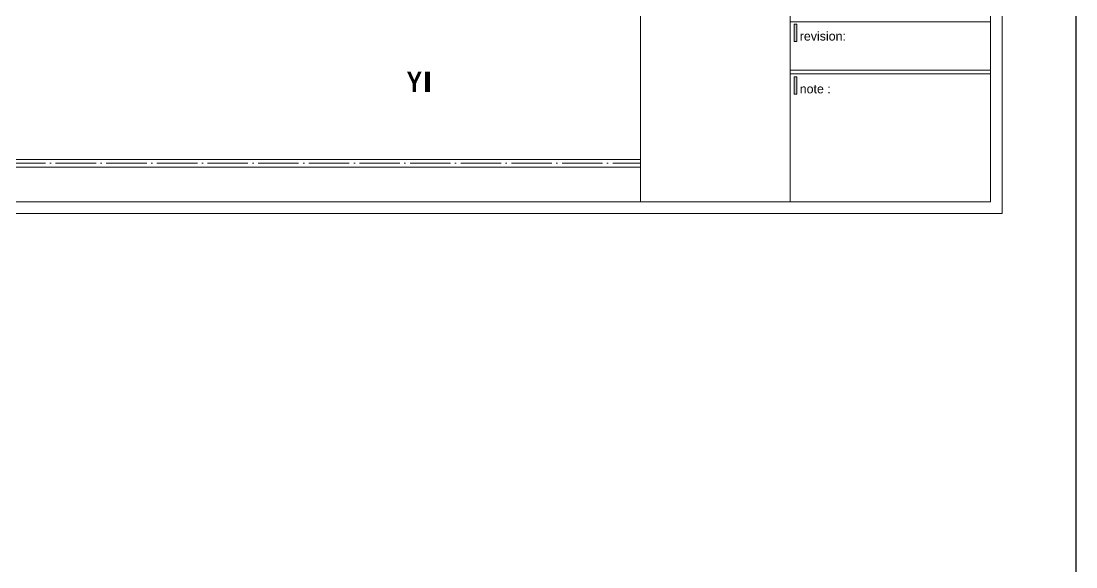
# Model space of a CAD drawing. Header units: millimetres. Extents: x 56222 to 120458, y -162468 to -121287.
# Drawn here: x 115889 to 116516, y -159693 to -159368 of the extents above; entities that cross this region are included whole.
import ezdxf

# ---------------------------------------------------------------- set-up
doc = ezdxf.new("R2010")
doc.units = ezdxf.units.MM
doc.header["$MEASUREMENT"] = 0
doc.linetypes.add('ACAD_ISO04W100', pattern=[30, 24, -3, 0, -3])
for name, color, linetype, lineweight in [('GROUND FLOOR', 7, 'Continuous', 9), ('SECOND FLOOR', 7, 'Continuous', 9), ('SECTION', 7, 'Continuous', 9), ('X_SHEET', 7, 'Continuous', 9)]:
    doc.layers.add(name, color=color, linetype=linetype, lineweight=lineweight)
doc.styles.add("Cn_BT_0'-0", font='swissc.ttf')
doc.styles.get("Standard").update_dxf_attribs({"font": 'arial.ttf', "height": 6})

msp = doc.modelspace()

# ---------------------------------------------------------------- hatches: boundary and pattern name
at = {"layer": 'X_SHEET', "ltscale": 0.25}
h = msp.add_hatch(color=0, dxfattribs=at)
h.dxf.hatch_style = 1
h.paths.add_polyline_path([(116350.11282, -159370.08945), (116348.51076, -159370.08945), (116348.51076, -159380.39366), (116350.11282, -159380.39366)])
h = msp.add_hatch(color=0, dxfattribs=at)
h.dxf.hatch_style = 1
h.paths.add_polyline_path([(116350.11272, -159401.46239), (116348.51066, -159401.46239), (116348.51066, -159411.7666), (116350.11272, -159411.7666)])

# ---------------------------------------------------------------- linework, layer by layer
at = {"layer": 'GROUND FLOOR'}
for p, q in [((115756.99493, -159455.10958), (116257.24493, -159455.10958)), ((115761.49493, -159450.60958), (116257.24493, -159450.60958))]:
    msp.add_line(p, q, dxfattribs=at)
at = {"layer": 'GROUND FLOOR', "color": 1, "linetype": 'ACAD_ISO04W100'}
msp.add_lwpolyline([(116248.24493, -158990.35958), (115759.24493, -158990.35958), (115759.24493, -159452.85958), (116257.24493, -159452.85958)], dxfattribs=at)
at = {"layer": 'SECOND FLOOR', "color": 5}
msp.add_line((116257.24493, -158954.81072), (116257.24493, -159475.74353), dxfattribs=at)
at = {"layer": 'SECTION', "color": 5}
msp.add_lwpolyline([(116129.28193, -159404.45366, 12, 12, 0), (116132.28193, -159404.45366, 0, 0, 0), (116132.28193, -158975.95215, 12, 12, 0), (116129.28193, -158975.95215, 12, 12, 0)], format="xyseb", dxfattribs=at)
at = {"layer": 'X_SHEET', "color": 5, "lineweight": 30}
msp.add_lwpolyline([(113576.41025, -158844.0278), (116516.02946, -158844.0278), (116516.02946, -160541.61207), (113576.41025, -160541.61207)], close=True, dxfattribs=at)
at = {"layer": 'X_SHEET'}
for points in [[(116472.30657, -159482.74353), (115705.15821, -159482.74353), (115705.15821, -158947.81072), (116472.30657, -158947.81072)], [(116465.30657, -159475.74353), (115712.15821, -159475.74353), (115712.15821, -158954.81072), (116465.30657, -158954.81072)], [(116346.16598, -158954.81072), (116465.30654, -158954.81072), (116465.30666, -159475.74353), (116346.16609, -159475.74353)], [(116346.16598, -159368.855), (116465.30658, -159368.855), (116465.30658, -159397.52841), (116346.16598, -159397.52841)], [(116465.30649, -159399.73597), (116346.16598, -159399.73597), (116346.16616, -159475.74353), (116465.30672, -159475.74353)]]:
    msp.add_lwpolyline(points, close=True, dxfattribs=at)
at = {"layer": 'X_SHEET', "color": 0, "ltscale": 0.25}
for points in [[(116348.51076, -159370.08945), (116350.11282, -159370.08945), (116350.11282, -159380.39366), (116348.51076, -159380.39366)], [(116348.51066, -159401.46239), (116350.11272, -159401.46239), (116350.11272, -159411.7666), (116348.51066, -159411.7666)]]:
    msp.add_lwpolyline(points, close=True, dxfattribs=at)

# ---------------------------------------------------------------- texts
at = {"layer": 'SECTION', "color": 5, "insert": (116118.30797, -159410.41375), "char_height": 12, "attachment_point": 7, "line_spacing_factor": 1.157143, "style": "Cn_BT_0'-0"}
msp.add_mtext('{\\fSwis721 Cn BT|b1|i0|c0|p34;Y}', dxfattribs=at)
at = {"layer": 'X_SHEET', "color": 29, "ltscale": 0.25, "char_height": 5.2801729, "attachment_point": 1}
for s, insert in [('{\\C0;revision:}', (116351.91425, -159374.63766)), ('{\\C0;note :}', (116351.91416, -159406.0106))]:
    msp.add_mtext(s, dxfattribs=dict(at, insert=insert))

doc.saveas('drawing.dxf')
